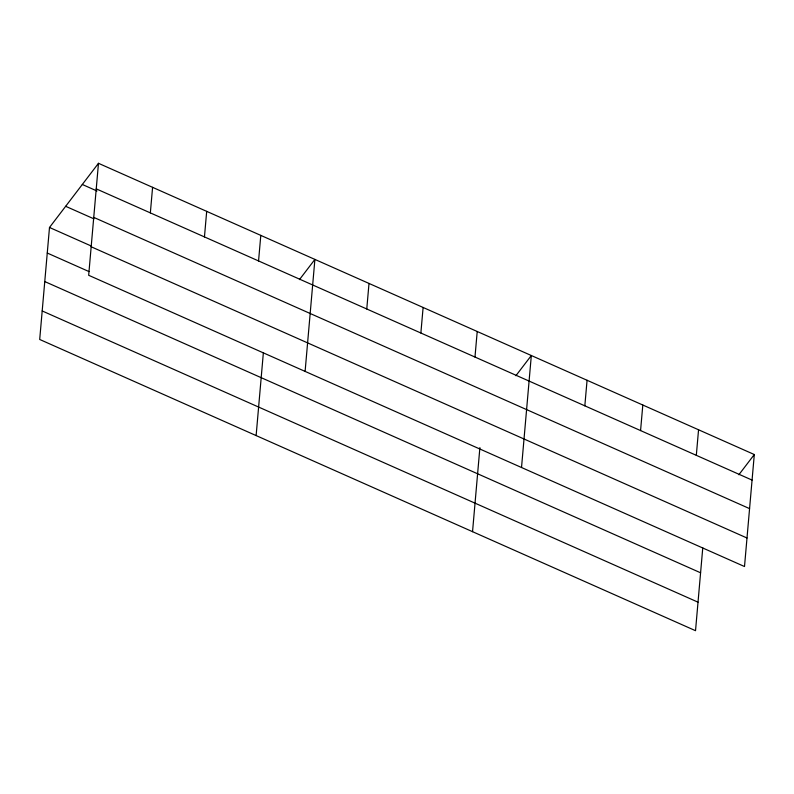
<?xml version="1.0" encoding="UTF-8"?>
<svg xmlns="http://www.w3.org/2000/svg" width="794" height="794" viewBox="0 0 794 794"><rect width="100%" height="100%" fill="white"/><g stroke="black" fill="none" stroke-linecap="round" stroke-linejoin="round"><path stroke-width="1.19" d="M98.476 163.306L88.68 275.29L744.504 566.529L754.3 454.535L98.476 163.306L49.496 227.471L39.7 339.465L695.524 630.694L702.769 547.83M150.344 212.891L152.587 187.324M204.455 236.92L206.688 211.353M258.556 260.948L260.799 235.381M256.125 435.578L263.37 352.705M305.104 371.403L314.9 259.41L299.467 279.617M366.768 308.995L369.002 283.438M420.87 333.023L423.113 307.457M474.981 357.052L477.214 331.485M472.539 531.682L479.894 447.627M521.519 467.507L531.325 355.514L515.892 375.731M584.831 405.833L587.064 380.266M640.569 430.586L642.812 405.019M696.318 455.339L698.551 429.782M738.867 474.743L754.3 454.535M96.243 188.863L752.067 480.092M82.318 184.476L96.967 190.987M93.752 217.387L749.566 508.617M65.664 206.301L93.841 218.807M49.496 227.471L91.201 245.991M91.181 246.775L746.995 538.004M47.263 253.038L88.968 271.558M44.762 281.562L700.586 572.792M42.191 310.95L698.015 602.18"/></g></svg>
